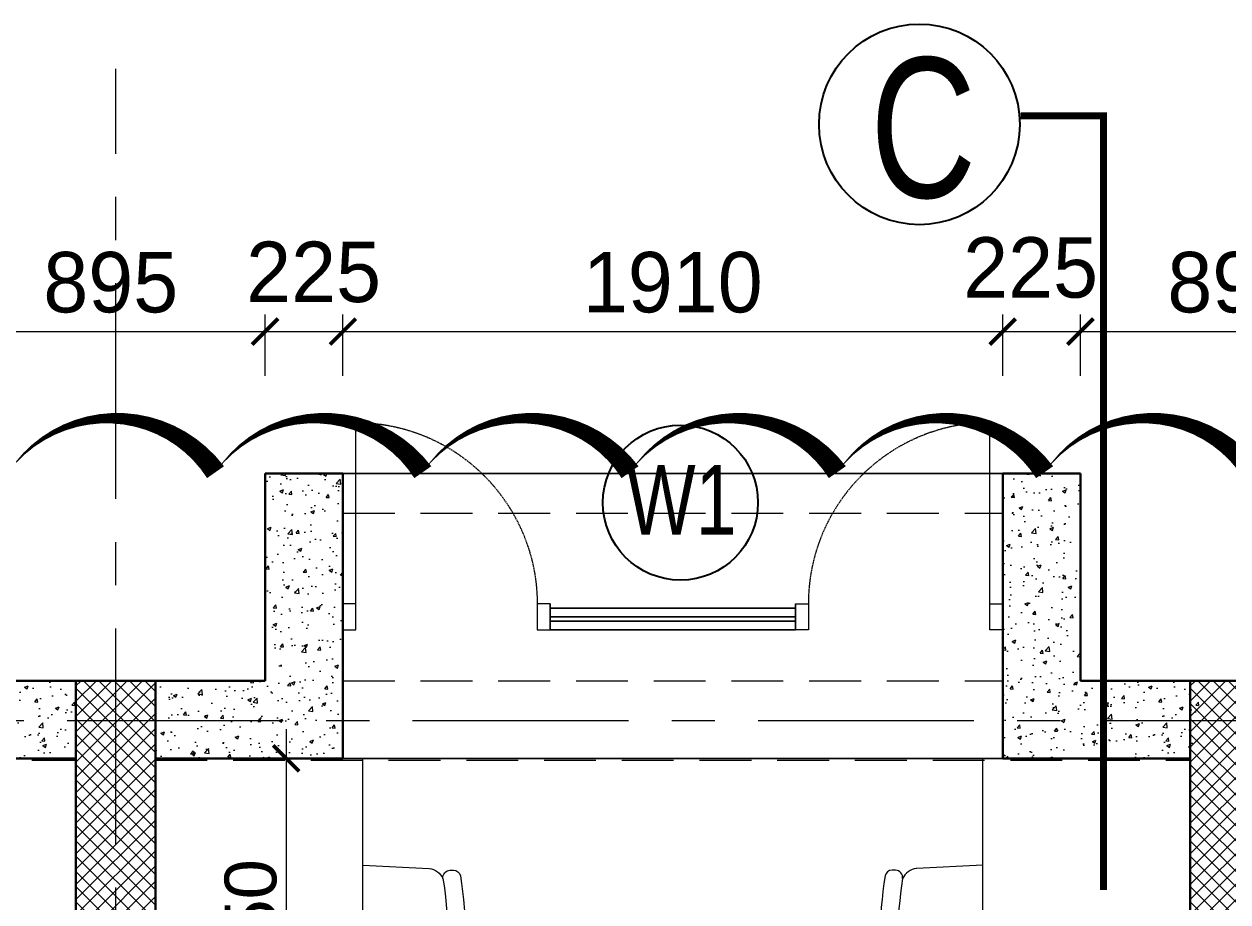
# Model space of a CAD drawing. Header units: millimetres. Extents: x -286480 to 108094, y -227925 to 10018.
# Drawn here: x -16954 to -13469, y -92258 to -89715 of the extents above; entities that cross this region are included whole.
import ezdxf

# ---------------------------------------------------------------- set-up
doc = ezdxf.new("R2010")
doc.units = ezdxf.units.MM
doc.header["$LTSCALE"] = 100
doc.header["$MEASUREMENT"] = 0
doc.header["$PDMODE"] = 67
doc.linetypes.add('CENTER', pattern=[2, 1.25, -0.25, 0.25, -0.25])
doc.linetypes.add('DASHED2', pattern=[0.375, 0.25, -0.125])
doc.layers.get('0').update_dxf_attribs({"lineweight": 25})
for name, color, linetype, lineweight in [('A-ANNO-COLUMN-HATCH', 253, 'Continuous', 9), ('A-ANNO-GRID', 251, 'CENTER', 9), ('A-Wall Sec', 1, 'Continuous', 30), ('AAC BLOCK HATCH', 253, 'Continuous', 5), ('ACC BLOCK', 211, 'Continuous', 30), ('beam', 3, 'Continuous', 20), ('dim', 7, 'Continuous', 13), ('DIM INTERIOR', 4, 'Continuous', 5), ('DW-NO', 7, 'Continuous', 25), ('FURNITURE LAYOUT', 37, 'Continuous', 15), ('GLASS', 150, 'Continuous', 5), ('S-COL', 4, 'Continuous', 30)]:
    doc.layers.add(name, color=color, linetype=linetype, lineweight=lineweight)
doc.styles.add('CENTURY-GOTHIC', font='GOTHIC.TTF', dxfattribs={"height": 175})
doc.styles.add('SIZE', font='arial.ttf', dxfattribs={"width": 0.75, "height": 200})
doc.styles.get("Standard").update_dxf_attribs({"font": 'sanss___.ttf'})
doc.dimstyles.new('1.125', dxfattribs={"dimtxt": 175, "dimasz": 75, "dimexe": 50, "dimexo": 50, "dimgap": 50, "dimtad": 1, "dimdec": 0, "dimrnd": 5, "dimzin": 0, "dimdsep": 46, "dimtxsty": 'CENTURY-GOTHIC', "dimblk": 'ARCHTICK', "dimcen": 5, "dimdle": 40, "dimclrd": 256, "dimclre": 8, "dimclrt": 213, "dimadec": 0, "dimazin": 0, "dimtfac": 1, "dimtdec": 0, "dimtofl": 0, "dimtmove": 2, "dimatfit": 2, "dimldrblk": 'OPEN30', "dimfxl": 80, "dimtolj": 1, "dimtzin": 0, "dimlwd": 15, "dimlwe": 9, "dimarcsym": 1})
doc.dimstyles.new('D100', dxfattribs={"dimtxt": 175, "dimasz": 100, "dimexe": 85, "dimexo": 85, "dimgap": 25, "dimtad": 3, "dimdec": 0, "dimrnd": 5, "dimtxsty": 'Standard', "dimblk": 'ARCHTICK', "dimcen": 100, "dimdle": 85, "dimclrd": 256, "dimclre": 256, "dimclrt": 256, "dimadec": 0, "dimazin": 0, "dimtfac": 1, "dimtdec": 0, "dimtmove": 1, "dimatfit": 3, "dimfxl": 300, "dimlwd": -1, "dimlwe": -1, "dimarcsym": 0})

# ---------------------------------------------------------------- blocks, each defined once
blk = doc.blocks.new('door-700')
at = {"linetype": 'Continuous'}
for p, q in [((-50, 100), (-50, 800)), ((-800, 100), (-800, 0)), ((0, 100), (0, 0))]:
    blk.add_line(p, q, dxfattribs=at)
at = {"linetype": 'DASHED2', "ltscale": 0.1}
blk.add_arc((-50, 100), 700, 90, 180, dxfattribs=at)
at = {"linetype": 'Continuous'}
for points in [[(-750, 0), (-800, 0), (-800, 100), (-750, 100)], [(0, 0), (-50, 0), (-50, 100), (0, 100)]]:
    blk.add_3dface(points, dxfattribs=at)
blk = doc.blocks.new('_ArchTick')
at = {"const_width": 0.15}
blk.add_lwpolyline([(-0.5, -0.5), (0.5, 0.5)], dxfattribs=at)
blk = doc.blocks.new('*D182')
at = {"layer": 'Defpoints', "color": 0, "ltscale": 0.1, "transparency": 16777216}
for p in [(-14120.8, -90605.8), (-16030.8, -90783.7, 1.1), (-14120.8, -90783.7, 1.1)]:
    blk.add_point(p, dxfattribs=at)
at = {"layer": 'dim', "color": 8, "lineweight": 9, "ltscale": 0.1, "transparency": 16777216}
for p, q in [((-16030.8, -90733.7), (-16030.8, -90555.8)), ((-14120.8, -90733.7), (-14120.8, -90555.8))]:
    blk.add_line(p, q, dxfattribs=at)
at = {"layer": 'dim', "lineweight": 15, "ltscale": 0.1, "transparency": 16777216}
blk.add_line((-16070.8, -90605.8), (-14080.8, -90605.8), dxfattribs=at)
at = {"layer": 'dim', "lineweight": 15, "ltscale": 0.1, "transparency": 16777216, "xscale": 75, "yscale": 75, "zscale": 75, "rotation": 180}
blk.add_blockref('_ArchTick', (-16030.8, -90605.8), dxfattribs=at)
at = {"layer": 'dim', "lineweight": 15, "ltscale": 0.1, "transparency": 16777216, "xscale": 75, "yscale": 75, "zscale": 75}
blk.add_blockref('_ArchTick', (-14120.8, -90605.8), dxfattribs=at)
at = {"layer": 'dim', "color": 213, "ltscale": 0.1, "transparency": 16777216, "insert": (-15075.8, -90463.9), "char_height": 175, "attachment_point": 5, "style": 'CENTURY-GOTHIC'}
blk.add_mtext('\\A1;1910', dxfattribs=at)
blk = doc.blocks.new('_Open30')
at = {"color": 0, "linetype": 'ByBlock', "lineweight": -2}
for p, q in [((-1, 0.268), (0, 0)), ((0, 0), (-1, -0.268)), ((0, 0), (-1, 0))]:
    blk.add_line(p, q, dxfattribs=at)
blk = doc.blocks.new('*D193')
at = {"layer": 'Defpoints', "color": 0, "ltscale": 0.1, "transparency": 16777216}
for p in [(-16255.8, -90605.8), (-17149.5, -90783.8, 4.5), (-16255.8, -90783.7, 4.5)]:
    blk.add_point(p, dxfattribs=at)
at = {"layer": 'dim', "color": 8, "lineweight": 9, "ltscale": 0.1, "transparency": 16777216}
for p, q in [((-17149.5, -90733.8), (-17149.5, -90555.8)), ((-16255.8, -90733.7), (-16255.8, -90555.8))]:
    blk.add_line(p, q, dxfattribs=at)
at = {"layer": 'dim', "lineweight": 15, "ltscale": 0.1, "transparency": 16777216}
blk.add_line((-17189.5, -90605.8), (-16215.8, -90605.8), dxfattribs=at)
at = {"layer": 'dim', "lineweight": 15, "ltscale": 0.1, "transparency": 16777216, "xscale": 75, "yscale": 75, "zscale": 75, "rotation": 180}
blk.add_blockref('_ArchTick', (-17149.5, -90605.8), dxfattribs=at)
at = {"layer": 'dim', "lineweight": 15, "ltscale": 0.1, "transparency": 16777216, "xscale": 75, "yscale": 75, "zscale": 75}
blk.add_blockref('_ArchTick', (-16255.8, -90605.8), dxfattribs=at)
at = {"layer": 'dim', "color": 213, "ltscale": 0.1, "transparency": 16777216, "insert": (-16702.7, -90463.9), "char_height": 175, "attachment_point": 5, "style": 'CENTURY-GOTHIC'}
blk.add_mtext('\\A1;895', dxfattribs=at)
blk = doc.blocks.new('*D194')
at = {"layer": 'Defpoints', "color": 0, "ltscale": 0.1, "transparency": 16777216}
for p in [(-16030.8, -90605.8), (-16255.8, -90783.7, 1.1), (-16030.8, -90783.7, 1.1)]:
    blk.add_point(p, dxfattribs=at)
at = {"layer": 'dim', "color": 8, "lineweight": 9, "ltscale": 0.1, "transparency": 16777216}
for p, q in [((-16255.8, -90733.7), (-16255.8, -90555.8)), ((-16030.8, -90733.7), (-16030.8, -90555.8))]:
    blk.add_line(p, q, dxfattribs=at)
at = {"layer": 'dim', "lineweight": 15, "ltscale": 0.1, "transparency": 16777216}
blk.add_line((-16295.8, -90605.8), (-15990.8, -90605.8), dxfattribs=at)
at = {"layer": 'dim', "lineweight": 15, "ltscale": 0.1, "transparency": 16777216, "xscale": 75, "yscale": 75, "zscale": 75, "rotation": 180}
blk.add_blockref('_ArchTick', (-16255.8, -90605.8), dxfattribs=at)
at = {"layer": 'dim', "lineweight": 15, "ltscale": 0.1, "transparency": 16777216, "xscale": 75, "yscale": 75, "zscale": 75}
blk.add_blockref('_ArchTick', (-16030.8, -90605.8), dxfattribs=at)
at = {"layer": 'dim', "color": 213, "ltscale": 0.1, "transparency": 16777216, "insert": (-16115.5, -90434), "char_height": 175, "attachment_point": 5, "style": 'CENTURY-GOTHIC'}
blk.add_mtext('\\A1;225', dxfattribs=at)
blk = doc.blocks.new('*D195')
at = {"layer": 'Defpoints', "color": 0, "ltscale": 0.1, "transparency": 16777216}
for p in [(-13895.8, -90605.8), (-14120.8, -90783.7, 1.1), (-13895.8, -90783.7, 1.1)]:
    blk.add_point(p, dxfattribs=at)
at = {"layer": 'dim', "color": 8, "lineweight": 9, "ltscale": 0.1, "transparency": 16777216}
for p, q in [((-14120.8, -90733.7), (-14120.8, -90555.8)), ((-13895.8, -90733.7), (-13895.8, -90555.8))]:
    blk.add_line(p, q, dxfattribs=at)
at = {"layer": 'dim', "lineweight": 15, "ltscale": 0.1, "transparency": 16777216}
blk.add_line((-14160.8, -90605.8), (-13855.8, -90605.8), dxfattribs=at)
at = {"layer": 'dim', "lineweight": 15, "ltscale": 0.1, "transparency": 16777216, "xscale": 75, "yscale": 75, "zscale": 75, "rotation": 180}
blk.add_blockref('_ArchTick', (-14120.8, -90605.8), dxfattribs=at)
at = {"layer": 'dim', "lineweight": 15, "ltscale": 0.1, "transparency": 16777216, "xscale": 75, "yscale": 75, "zscale": 75}
blk.add_blockref('_ArchTick', (-13895.8, -90605.8), dxfattribs=at)
at = {"layer": 'dim', "color": 213, "ltscale": 0.1, "transparency": 16777216, "insert": (-14039.9, -90421.2), "char_height": 175, "attachment_point": 5, "style": 'CENTURY-GOTHIC'}
blk.add_mtext('\\A1;225', dxfattribs=at)
blk = doc.blocks.new('*D196')
at = {"layer": 'Defpoints', "color": 0, "ltscale": 0.1, "transparency": 16777216}
for p in [(-13002, -90605.8), (-13895.8, -90783.7, 18), (-13002, -90783.7, 0)]:
    blk.add_point(p, dxfattribs=at)
at = {"layer": 'dim', "color": 8, "lineweight": 9, "ltscale": 0.1, "transparency": 16777216}
for p, q in [((-13895.8, -90733.7), (-13895.8, -90555.8)), ((-13002, -90733.7), (-13002, -90555.8))]:
    blk.add_line(p, q, dxfattribs=at)
at = {"layer": 'dim', "lineweight": 15, "ltscale": 0.1, "transparency": 16777216}
blk.add_line((-13935.8, -90605.8), (-12962, -90605.8), dxfattribs=at)
at = {"layer": 'dim', "lineweight": 15, "ltscale": 0.1, "transparency": 16777216, "xscale": 75, "yscale": 75, "zscale": 75, "rotation": 180}
blk.add_blockref('_ArchTick', (-13895.8, -90605.8), dxfattribs=at)
at = {"layer": 'dim', "lineweight": 15, "ltscale": 0.1, "transparency": 16777216, "xscale": 75, "yscale": 75, "zscale": 75}
blk.add_blockref('_ArchTick', (-13002, -90605.8), dxfattribs=at)
at = {"layer": 'dim', "color": 213, "ltscale": 0.1, "transparency": 16777216, "insert": (-13448.9, -90463.9), "char_height": 175, "attachment_point": 5, "style": 'CENTURY-GOTHIC'}
blk.add_mtext('\\A1;895', dxfattribs=at)
blk = doc.blocks.new('table')
at = {"layer": 'FURNITURE LAYOUT', "ltscale": 0.1, "extrusion": (0.00024973, 0.002858, 0.999996)}
for p, q in [((102448.2, -203232.7, 8), (102255.7, -203241.8, 8.1)), ((102248.5, -203652.8, 9.3), (102448.2, -203670.1, 9.3))]:
    blk.add_line(p, q, dxfattribs=at)
at = {"layer": 'FURNITURE LAYOUT', "ltscale": 0.1, "elevation": 7.1}
blk.add_lwpolyline([(102448.3, -202922.9), (103048.2, -202922.9), (103048.2, -203972.9), (102448.3, -203972.9)], close=True, dxfattribs=at)
at = {"layer": 'FURNITURE LAYOUT', "ltscale": 0.1, "extrusion": (0.00024973, 0.002858, 0.999996), "elevation": -547.2}
blk.add_lwpolyline([(102216, -203270, 0.431626), (102195.6, -203246), (102185.5, -203245.8, 0.368177), (102165.4, -203262.3, 0.069082), (102158.9, -203628.8, 0.368177), (102178.3, -203646), (102188.5, -203646.2, 0.497842), (102209, -203617.4)], format="xyb", dxfattribs=at)
at = {"layer": 'FURNITURE LAYOUT', "ltscale": 0.1, "extrusion": (0.00024973, 0.002858, 0.999996)}
for centre, radius, start, end in [((102261.7, -203291.1, -547.2), 50.4, 96.9051, 155.3357), ((103479.8, -203469, -547.2), 1279.4, 171.0536, 186.6583), ((102255.9, -203603.8, -547.2), 48.8, 196.1022, 261.3279)]:
    blk.add_arc(centre, radius, start, end, dxfattribs=at)
blk = doc.blocks.new('*D557')
at = {"layer": 'Defpoints', "color": 0, "ltscale": 0.1, "transparency": 16777216}
for p in [(-16337.6, -91841.8, -189), (-16349.4, -92891.8, -72.3), (-16194.9, -92891.8)]:
    blk.add_point(p, dxfattribs=at)
at = {"layer": 'DIM INTERIOR', "ltscale": 0.1, "transparency": 16777216}
for p, q in [((-16194.9, -91756.8), (-16194.9, -92976.8)), ((-16244.6, -91841.8), (-16109.9, -91841.8)), ((-16268.1, -92891.8), (-16109.9, -92891.8))]:
    blk.add_line(p, q, dxfattribs=at)
at = {"layer": 'DIM INTERIOR', "ltscale": 0.1, "transparency": 16777216, "xscale": 75, "yscale": 75, "zscale": 75}
for p, rotation in [((-16194.9, -91841.8), 90), ((-16194.9, -92891.8), 270)]:
    blk.add_blockref('_ArchTick', p, dxfattribs=dict(at, rotation=rotation))
at = {"layer": 'DIM INTERIOR', "ltscale": 0.1, "transparency": 16777216, "insert": (-16297.1, -92366.8), "char_height": 175, "attachment_point": 5, "rotation": 90}
blk.add_mtext('{\\H0.85714x;1050}', dxfattribs=at)

msp = doc.modelspace()

# ---------------------------------------------------------------- hatches: boundary and pattern name
at = {"layer": 'A-ANNO-COLUMN-HATCH', "lineweight": 9, "ltscale": 0.1}
h = msp.add_hatch(dxfattribs=at)
h.set_pattern_fill('ANSI37', color=256, scale=250, angle=-90)
h.set_pattern_definition([(315, (-52493.48, 31290.588), (22.097087, 22.097087), []), (45, (-52493.48, 31290.588), (-22.097087, 22.097087), [])])
h.paths.add_polyline_path([(-16803.3, -91616.8), (-16803.3, -92366.8), (-16573.3, -92366.8), (-16573.3, -91616.8)])
h = msp.add_hatch(dxfattribs=at)
h.set_pattern_fill('ANSI37', color=256, scale=250, angle=-90)
h.set_pattern_definition([(315, (-49268.48, 31290.588), (22.097087, 22.097087), []), (45, (-49268.48, 31290.588), (-22.097087, 22.097087), [])])
h.paths.add_polyline_path([(-13578.3, -91616.8), (-13578.3, -92366.8), (-13348.3, -92366.8), (-13348.3, -91616.8)])
at = {"layer": 'AAC BLOCK HATCH'}
h = msp.add_hatch(dxfattribs=at)
h.set_pattern_fill('AR-CONC', color=256, scale=15, style=0)
h.set_pattern_definition([(50, (-104378.58, 165519.01), (107.589027, -9.41282), [11.25, -123.75]), (355, (-104378.58, 165519.01), (-20.8127, 112.82882), [9, -99]), (100.451444, (-104369.62, 165518.23), (86.776327, 103.416), [9.56103, -105.171317]), (46.1842, (-104378.58, 165549.01), (160.0862, -24.82789), [16.875, -185.625]), (96.635635, (-104365.24, 165546.94), (140.19929, 146.11779), [14.34155, -157.75706]), (351.184164, (-104378.58, 165549.01), (140.19929, 146.11779), [13.5, -148.5]), (21, (-104363.58, 165541.51), (89.536058, -60.392834), [11.25, -123.75]), (326, (-104363.58, 165541.51), (36.4973, 108.772507), [9, -99]), (71.451445, (-104356.12, 165536.48), (126.033357, 48.379673), [9.56103, -105.171317]), (37.5, (-104378.583, 165519.013), (1.8239783, 49.934078), [0, -97.8, 0, -100.5, 0, -99.375]), (7.5, (-104378.583, 165519.013), (39.460431, 59.161757), [0, -57.3, 0, -95.55, 0, -37.875]), (327.5, (-104412.033, 165519.013), (80.0733654, -3.383231), [0, -37.5, 0, -117, 0, -155.25]), (317.5, (-104427.03, 165519.01), (87.477925, 15.015747), [0, -48.75, 0, -77.7, 0, -110.25])])
h.paths.add_polyline_path([(-17149.5, -91616.8), (-16803.3, -91616.8), (-16803.3, -91731.8), (-17374.5, -91731.8), (-17374.5, -91016.8), (-17149.5, -91016.8)])
h.paths.add_polyline_path([(-16803.3, -91841.8), (-17374.5, -91841.8), (-17374.5, -91731.8), (-16803.3, -91731.8)])
h.paths.add_polyline_path([(-16030.8, -91841.8), (-16573.3, -91841.8), (-16573.3, -91731.8), (-16030.8, -91731.8)])
h.paths.add_polyline_path([(-16030.8, -91731.8), (-16573.3, -91731.8), (-16573.3, -91616.8), (-16255.8, -91616.8), (-16255.8, -91016.8), (-16030.8, -91016.8)])
h = msp.add_hatch(dxfattribs=at)
h.set_pattern_fill('AR-CONC', color=256, scale=15, style=0)
h.set_pattern_definition([(50, (-101124.83, 165519.01), (107.589027, -9.41282), [11.25, -123.75]), (355, (-101124.83, 165519.01), (-20.8127, 112.82882), [9, -99]), (100.451444, (-101115.87, 165518.23), (86.776327, 103.416), [9.56103, -105.171317]), (46.1842, (-101124.83, 165549.01), (160.0862, -24.82789), [16.875, -185.625]), (96.635635, (-101111.49, 165546.94), (140.19929, 146.11779), [14.34155, -157.75706]), (351.184164, (-101124.83, 165549.01), (140.19929, 146.11779), [13.5, -148.5]), (21, (-101109.83, 165541.51), (89.536058, -60.392834), [11.25, -123.75]), (326, (-101109.83, 165541.51), (36.4973, 108.772507), [9, -99]), (71.451445, (-101102.37, 165536.48), (126.033357, 48.379673), [9.56103, -105.171317]), (37.5, (-101124.83, 165519.013), (1.8239783, 49.934078), [0, -97.8, 0, -100.5, 0, -99.375]), (7.5, (-101124.83, 165519.013), (39.460431, 59.161757), [0, -57.3, 0, -95.55, 0, -37.875]), (327.5, (-101158.28, 165519.013), (80.0733654, -3.383231), [0, -37.5, 0, -117, 0, -155.25]), (317.5, (-101173.28, 165519.01), (87.477925, 15.015747), [0, -48.75, 0, -77.7, 0, -110.25])])
h.paths.add_polyline_path([(-13895.8, -91616.8), (-13549.5, -91616.8), (-13549.5, -91731.8), (-14120.8, -91731.8), (-14120.8, -91016.8), (-13895.8, -91016.8)])
h.paths.add_polyline_path([(-13549.5, -91841.8), (-14120.8, -91841.8), (-14120.8, -91731.8), (-13549.5, -91731.8)])
h.paths.add_polyline_path([(-12777, -91841.8), (-13319.5, -91841.8), (-13319.5, -91731.8), (-12777, -91731.8)])
h.paths.add_polyline_path([(-12777, -91731.8), (-13319.5, -91731.8), (-13319.5, -91616.8), (-13002, -91616.8), (-13002, -91016.8), (-12777, -91016.8)])

# ---------------------------------------------------------------- linework, layer by layer
at = {"color": 12, "ltscale": 0.5, "true_color": 0xe00000, "const_width": 20, "elevation": 42.4}
msp.add_lwpolyline([(-13828.7, -92223.5), (-13828.7, -89981.1), (-14069, -89981.1)], dxfattribs=at)
at = {"color": 12, "ltscale": 0.5, "true_color": 0xe00000}
msp.add_circle((-14361.9, -90005.6, 42.4), 290.5, dxfattribs=at)
at = {"layer": 'A-ANNO-GRID', "ltscale": 5}
for p, q in [((-16688.3, -106090.6, 10.1), (-16688.3, -89844.5, 10.1)), ((-33828.9, -91731.8, 23), (-4817.6, -91731.8, 23))]:
    msp.add_line(p, q, dxfattribs=at)
at = {"layer": 'A-Wall Sec', "color": 1, "ltscale": 0.5, "true_color": 0xf50000, "elevation": 18.1}
msp.add_lwpolyline([(-16999.4, -91012.9, 0, 60, -0.520567), (-16399.4, -91012.9, 0, 60, -0.520567), (-15799.4, -91012.9, 0, 60, -0.520567), (-15199.4, -91012.9, 0, 60, -0.520567), (-14599.4, -91012.9, 0, 60, -0.520567), (-13999.4, -91012.9, 0, 60, -0.520567), (-13399.4, -91012.9, 0, 60, -0.520567), (-12799.4, -91012.9, 0, 60, -0.520567), (-12199.4, -91012.9, 0, 60, -0.520567), (-12073.5, -91487.1, 0, 14.4, -0.295853), (-11915, -91910.5, 0, 0, 0)], format="xyseb", dxfattribs=at)
at = {"layer": 'ACC BLOCK', "ltscale": 0.5, "extrusion": (5.90536e-11, -0.002858, 0.999996)}
for p, q in [((-16255.8, -91016.8, 55.4), (-16030.8, -91016.8, 55.4)), ((-16255.8, -91616.8, 55.4), (-16255.8, -91016.8, 55.4)), ((-16030.8, -91841.8, 55.4), (-16030.8, -91016.8, 55.4)), ((-17149.5, -91616.8, 55.4), (-16803.3, -91616.8, 55.4)), ((-16573.3, -91616.8, 55.4), (-16255.8, -91616.8, 55.4)), ((-13895.8, -91616.8, 68.2), (-13578.3, -91616.8, 68.2)), ((-16573.3, -91841.8, 55.4), (-16030.8, -91841.8, 55.4))]:
    msp.add_line(p, q, dxfattribs=at)
at = {"layer": 'ACC BLOCK', "ltscale": 0.5, "extrusion": (-5.90536e-11, -0.002858, 0.999996)}
for p, q in [((-13895.8, -91016.8, 68.2), (-14120.8, -91016.8, 68.2)), ((-14120.8, -91841.8, 68.2), (-14120.8, -91016.8, 68.2)), ((-13895.8, -91616.8, 68.2), (-13895.8, -91016.8, 68.2)), ((-16803.3, -91841.8, 55.4), (-17374.5, -91841.8, 55.4)), ((-13578.3, -91841.8, 68.2), (-14120.8, -91841.8, 68.2))]:
    msp.add_line(p, q, dxfattribs=at)
at = {"layer": 'beam', "linetype": 'DASHED2', "ltscale": 6}
for p, q in [((-16255.8, -91616.8, 55.4), (-16255.8, -91016.8, 55.4)), ((-16255.8, -91016.8, 55.4), (-13895.8, -91016.8, 55.4)), ((-16030.8, -91616.8, 55.4), (-16030.8, -91016.8, 55.4)), ((-14120.8, -91616.8, 65.9), (-14120.8, -91016.8, 68.2)), ((-13895.8, -91616.8, 68.1), (-13895.8, -91016.8, 70.4)), ((-16030.8, -91131.8, 28.3), (-14120.8, -91131.8, 29.7)), ((-17149.5, -91616.8, 54.1), (-16803.3, -91616.8, 55.4)), ((-16573.3, -91616.8, 55.4), (-16255.8, -91616.8, 56.7)), ((-16030.8, -91616.8, 57.7), (-14120.8, -91616.8, 65.9)), ((-13895.8, -91616.8, 66.9), (-13578.3, -91616.8, 68.2)), ((-19855.8, -91846.8, 44.1), (-16803.3, -91846.8, 55.4)), ((-16573.3, -91846.8, 55.4), (-13578.3, -91846.8, 68.2))]:
    msp.add_line(p, q, dxfattribs=at)
at = {"layer": 'DW-NO', "color": 51}
msp.add_circle((-15053.6, -91101.2, -340.7), 224.4, dxfattribs=at)
at = {"layer": 'GLASS', "ltscale": 0.1, "extrusion": (-5.90536e-11, -0.002858, 0.999996)}
for p, q in [((-14120.8, -91016.8, 68.2), (-16030.8, -91016.8, 68.2)), ((-14720.8, -91406.8, 68.2), (-15430.8, -91406.8, 68.2)), ((-14720.8, -91431.8, 68.2), (-15430.8, -91431.8, 68.2)), ((-14720.8, -91444.3, 68.2), (-15430.8, -91444.3, 68.2)), ((-14720.8, -91469.3, 68.2), (-15430.8, -91469.3, 68.2)), ((-16030.8, -91841.8, 68.2), (-14120.8, -91841.8, 68.2))]:
    msp.add_line(p, q, dxfattribs=at)
at = {"layer": 'GLASS', "ltscale": 0.1, "extrusion": (5.90536e-11, -0.002858, 0.999996)}
for p, q in [((-15990.8, -91016.8, 55.4), (-14080.8, -91016.8, 55.4)), ((-15430.8, -91406.8, 55.4), (-14720.8, -91406.8, 55.4)), ((-15430.8, -91431.8, 55.4), (-14720.8, -91431.8, 55.4)), ((-15430.8, -91444.3, 55.4), (-14720.8, -91444.3, 55.4)), ((-15430.8, -91469.3, 55.4), (-14720.8, -91469.3, 55.4)), ((-14120.8, -91841.8, 55.4), (-16030.8, -91841.8, 55.4))]:
    msp.add_line(p, q, dxfattribs=at)
at = {"layer": 'S-COL', "ltscale": 0.1}
for points, elevation in [([(-16803.3, -91616.8), (-16803.3, -92366.8), (-16573.3, -92366.8), (-16573.3, -91616.8)], 55.4), ([(-13578.3, -91616.8), (-13578.3, -92366.8), (-13348.3, -92366.8), (-13348.3, -91616.8)], 68.2)]:
    msp.add_lwpolyline(points, close=True, dxfattribs=dict(at, elevation=elevation))

# ---------------------------------------------------------------- block references
at = {"layer": 'FURNITURE LAYOUT'}
for p in [(-119851.4, 111081.1, 48.3), (-116626.4, 111081.1, 61.1)]:
    msp.add_blockref('table', p, dxfattribs=at)
at = {"layer": 'FURNITURE LAYOUT', "xscale": -1}
msp.add_blockref('table', (86474.9, 111081.1, 48.3), dxfattribs=at)
at = {"layer": 'GLASS', "linetype": 'Continuous', "lineweight": 13, "extrusion": (5.90536e-11, -0.002858, 0.999996), "xscale": -0.7500000025815088, "yscale": 0.7500000025815089, "zscale": 0.7500000025815089}
msp.add_blockref('door-700', (-16030.8, -91468.8, 316.5), dxfattribs=at)
at = {"layer": 'GLASS', "linetype": 'Continuous', "lineweight": 13, "extrusion": (5.90536e-11, 0.002858, -0.999996), "xscale": 0.7500000025815083, "yscale": 0.7500000025815083, "zscale": -0.7500000025815085}
msp.add_blockref('door-700', (16030.8, -91468.7, -329.4), dxfattribs=at)
at = {"layer": 'GLASS', "linetype": 'Continuous', "lineweight": 13, "extrusion": (-5.90536e-11, 0.002858, -0.999996), "xscale": -0.7500000025815083, "yscale": 0.7500000025815085, "zscale": -0.7500000025815083}
msp.add_blockref('door-700', (14120.8, -91468.8, -316.5), dxfattribs=at)
at = {"layer": 'GLASS', "linetype": 'Continuous', "lineweight": 13, "extrusion": (-5.90536e-11, -0.002858, 0.999996), "xscale": 0.7500000025815088, "yscale": 0.7500000025815088, "zscale": 0.7500000025815088}
msp.add_blockref('door-700', (-14120.8, -91468.7, 329.4), dxfattribs=at)

# ---------------------------------------------------------------- texts
at = {"layer": 'DW-NO', "color": 51, "style": 'SIZE', "width": 0.75}
for s, height, p in [('C', 405.3, (-14504.2, -90217.7, 42.4)), ('W1', 202.67, (-15210, -91194.4, -340.7))]:
    msp.add_text(s, height=height, dxfattribs=at).set_placement(p)

# ---------------------------------------------------------------- dimensions: what is measured, and where the dimension line sits
at = {"layer": 'dim', "ltscale": 0.1}
for base, p1, p2, picture, middle in [((-16030.8, -90605.8, 19.7), (-16255.8, -90783.7, 20.8), (-16030.8, -90783.7, 20.8), '*D194', (-16115.5, -90434, 19.7)), ((-13895.8, -90605.8, 19.7), (-14120.8, -90783.7, 20.8), (-13895.8, -90783.7, 20.8), '*D195', (-14039.9, -90421.2, 19.7))]:
    dim = msp.add_linear_dim(base=base, p1=p1, p2=p2, dimstyle='1.125', dxfattribs=at)
    dim.commit()
    dim.dimension.update_dxf_attribs({"geometry": picture, "text_midpoint": middle, "dimtype": 160})
for base, p1, p2, picture, middle in [((-16255.8, -90605.8, 16.3), (-17149.5, -90783.8, 20.8), (-16255.8, -90783.7, 20.8), '*D193', (-16702.7, -90463.9, 16.3)), ((-14120.8, -90605.8, 19.7), (-16030.8, -90783.7, 20.8), (-14120.8, -90783.7, 20.8), '*D182', (-15075.8, -90463.9, 19.7)), ((-13002, -90605.8, 2.8), (-13895.8, -90783.7, 20.8), (-13002, -90783.7, 2.8), '*D196', (-13448.9, -90463.9, 2.8))]:
    dim = msp.add_linear_dim(base=base, p1=p1, p2=p2, dimstyle='1.125', dxfattribs=at)
    dim.commit()
    dim.dimension.update_dxf_attribs({"geometry": picture, "text_midpoint": middle})
at = {"layer": 'DIM INTERIOR', "color": 3, "ltscale": 0.1}
dim = msp.add_linear_dim(base=(-16194.9, -92891.8, 244.3), p1=(-16337.6, -91841.8, 55.4), p2=(-16349.4, -92891.8, 172), angle=270, text='{\\H0.85714x;<>}', dimstyle='D100', override={"dimasz": 75, "dimfxl": 90, "dimfxlon": 1}, dxfattribs=at)
dim.commit()
dim.dimension.update_dxf_attribs({"geometry": '*D557', "text_midpoint": (-16297.1, -92366.8, 244.3)})

doc.saveas('drawing.dxf')
